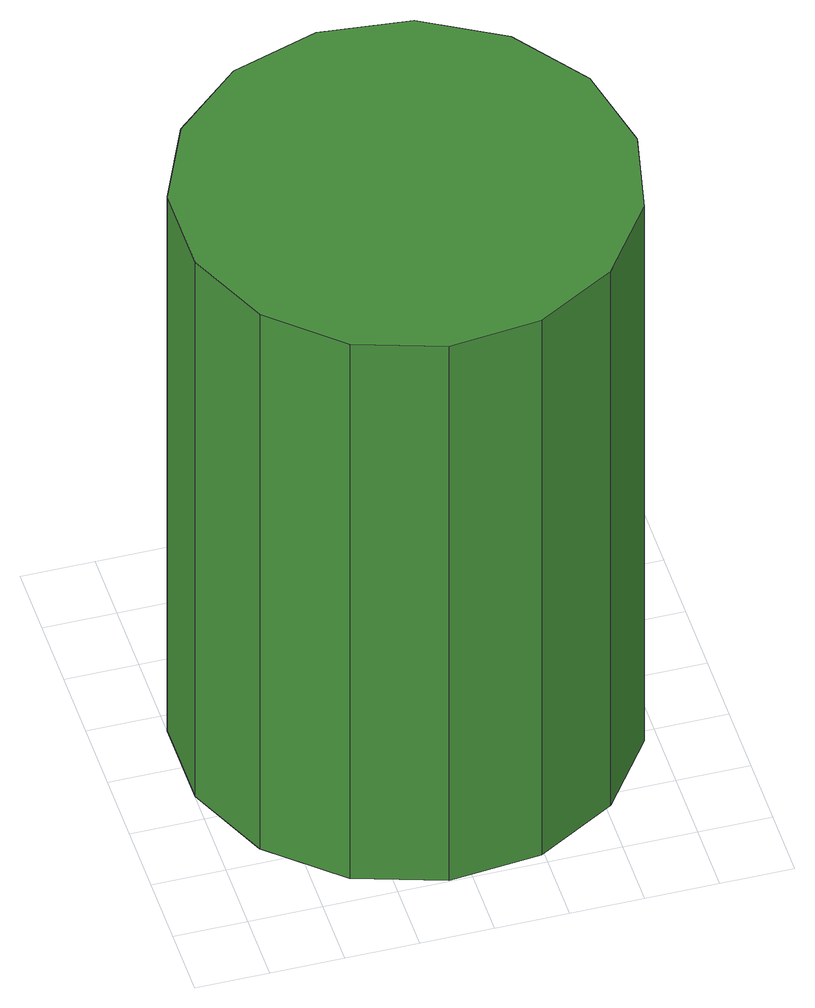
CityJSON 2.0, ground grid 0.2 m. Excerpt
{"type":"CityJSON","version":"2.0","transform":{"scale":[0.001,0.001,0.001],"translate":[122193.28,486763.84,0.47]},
"CityObjects":{
"tree1":{"type":"SolitaryVegetationObject","attributes":{"function":"something"},"geometry":[{"type":"MultiSurface","lod":"1","boundaries":[[[0,1,2,3,4,5,6,7,8,9,10,11,12,13,14]],[[15,16,17,18,19,20,21,22,23,24,25,26,27,28,29]],[[0,29,28,1]],[[1,28,27,2]],[[2,27,26,3]],[[3,26,25,4]],[[4,25,24,5]],[[5,24,23,6]],[[6,23,22,7]],[[7,22,21,8]],[[8,21,20,9]],[[9,20,19,10]],[[10,19,18,11]],[[11,18,17,12]],[[12,17,16,13]],[[13,16,15,14]],[[14,15,29,0]]]}]}
},
"vertices":[
[1216,614,1878],[1163,864,1878],[1013,1071,1878],[792,1198,1878],[538,1225,1878],[295,1146,1878],[105,975,1878],[1,742,1878],[1,486,1878],[105,253,1878],[295,82,1878],[538,3,1878],[792,30,1878],[1013,158,1878],[1163,364,1878],[1163,364,1],[1013,158,1],[792,30,1],[538,3,1],[295,82,1],[105,253,1],[1,486,1],[1,742,1],[105,975,1],[295,1146,1],[538,1225,1],[792,1198,1],[1013,1071,1],[1163,864,1],[1216,614,1]
]}
